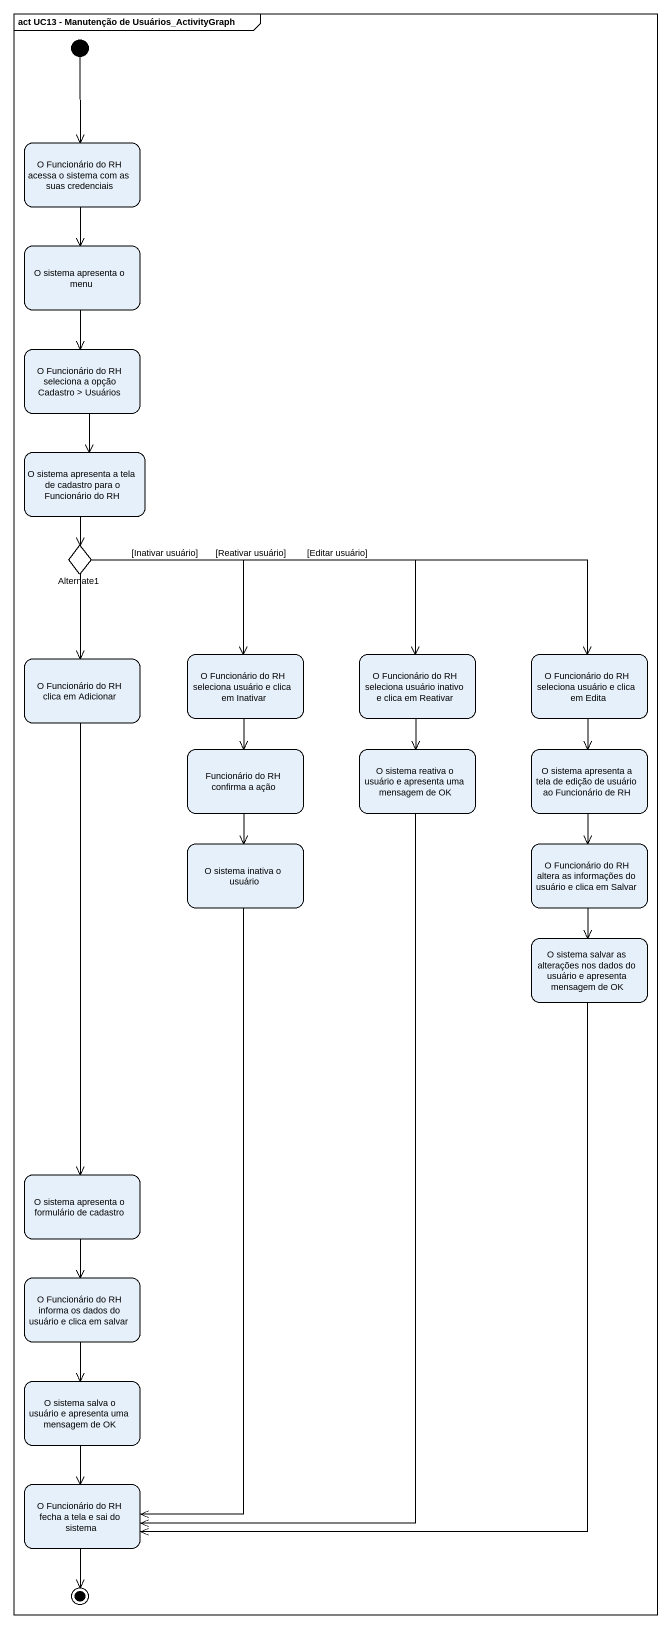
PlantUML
@startuml
mainframe act UC13 - Manutenção de Usuários_ActivityGraph
hide empty description
state "O Funcionário do RH acessa o sistema com as suas credenciais" as O_Funcionário_do_RH_acessa
state "O sistema apresenta o menu" as O_sistema_apresenta_o_menu
state "O Funcionário do RH seleciona a opção Cadastro > Usuários" as O_Funcionário_do_RH
state "O sistema apresenta a tela de cadastro para o Funcionário do RH" as O_sistema_apresenta_a_tela
state Alternate1 <<choice>>
state "O Funcionário do RH clica em Adicionar" as O_Funcionário_do_RH_clica
state "O Funcionário do RH seleciona usuário e clica em Inativar" as O_Funcionário_do_RH_2
state "O Funcionário do RH seleciona usuário inativo e clica em Reativar" as O_Funcionário_do_RH_3
state "O Funcionário do RH seleciona usuário e clica em Edita" as O_Funcionário_do_RH_4
state "Funcionário do RH confirma a ação" as Funcionário_do_RH_confirma
state "O sistema reativa o usuário e apresenta uma mensagem de OK" as O_sistema_reativa_o_usuário
state "O sistema apresenta a tela de edição de usuário ao Funcionário de RH" as O_sistema_apresenta_a_tela_2
state "O sistema inativa o usuário" as O_sistema_inativa_o_usuário
state "O Funcionário do RH altera as informações do usuário e clica em Salvar" as O_Funcionário_do_RH_altera
state "O sistema salvar as alterações nos dados do usuário e apresenta mensagem de OK" as O_sistema_salvar_as
state "O sistema apresenta o formulário de cadastro" as O_sistema_apresenta_o
state "O Funcionário do RH informa os dados do usuário e clica em salvar" as O_Funcionário_do_RH_informa
state "O sistema salva o usuário e apresenta uma mensagem de OK" as O_sistema_salva_o_usuário_e
state "O Funcionário do RH fecha a tela e sai do sistema" as O_Funcionário_do_RH_fecha_a
[*] --> O_Funcionário_do_RH_acessa
O_Funcionário_do_RH_acessa --> O_sistema_apresenta_o_menu
O_sistema_apresenta_o_menu --> O_Funcionário_do_RH
O_Funcionário_do_RH --> O_sistema_apresenta_a_tela
O_sistema_apresenta_a_tela --> Alternate1
Alternate1 --> O_Funcionário_do_RH_clica
Alternate1 --> O_Funcionário_do_RH_2 : [Inativar usuário]
Alternate1 -right-> O_Funcionário_do_RH_3 : [Reativar usuário]
Alternate1 -right-> O_Funcionário_do_RH_4 : [Editar usuário]
O_Funcionário_do_RH_clica --> O_sistema_apresenta_o
O_Funcionário_do_RH_2 --> Funcionário_do_RH_confirma
O_Funcionário_do_RH_3 --> O_sistema_reativa_o_usuário
O_Funcionário_do_RH_4 --> O_sistema_apresenta_a_tela_2
Funcionário_do_RH_confirma --> O_sistema_inativa_o_usuário
O_sistema_reativa_o_usuário --> O_Funcionário_do_RH_fecha_a
O_sistema_apresenta_a_tela_2 --> O_Funcionário_do_RH_altera
O_sistema_inativa_o_usuário --> O_Funcionário_do_RH_fecha_a
O_Funcionário_do_RH_altera --> O_sistema_salvar_as
O_sistema_salvar_as --> O_Funcionário_do_RH_fecha_a
O_sistema_apresenta_o --> O_Funcionário_do_RH_informa
O_Funcionário_do_RH_informa --> O_sistema_salva_o_usuário_e
O_sistema_salva_o_usuário_e --> O_Funcionário_do_RH_fecha_a
O_Funcionário_do_RH_fecha_a --> [*]
@enduml
